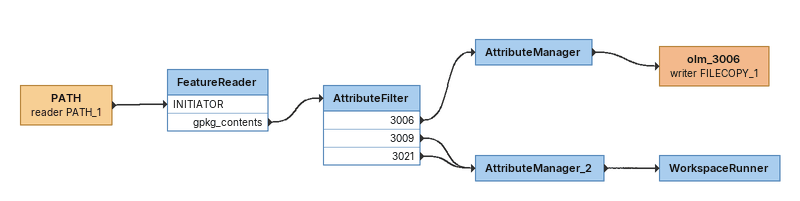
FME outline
PATH (reader PATH_1)
    -> FeatureReader [INITIATOR]
FeatureReader
    gpkg_contents -> AttributeFilter
AttributeFilter
    3006 -> AttributeManager
    3009 -> AttributeManager_2
    3021 -> AttributeManager_2
AttributeManager
    -> olm_3006 (writer FILECOPY_1)
olm_3006 (writer FILECOPY_1)
AttributeManager_2
    -> WorkspaceRunner
WorkspaceRunner
